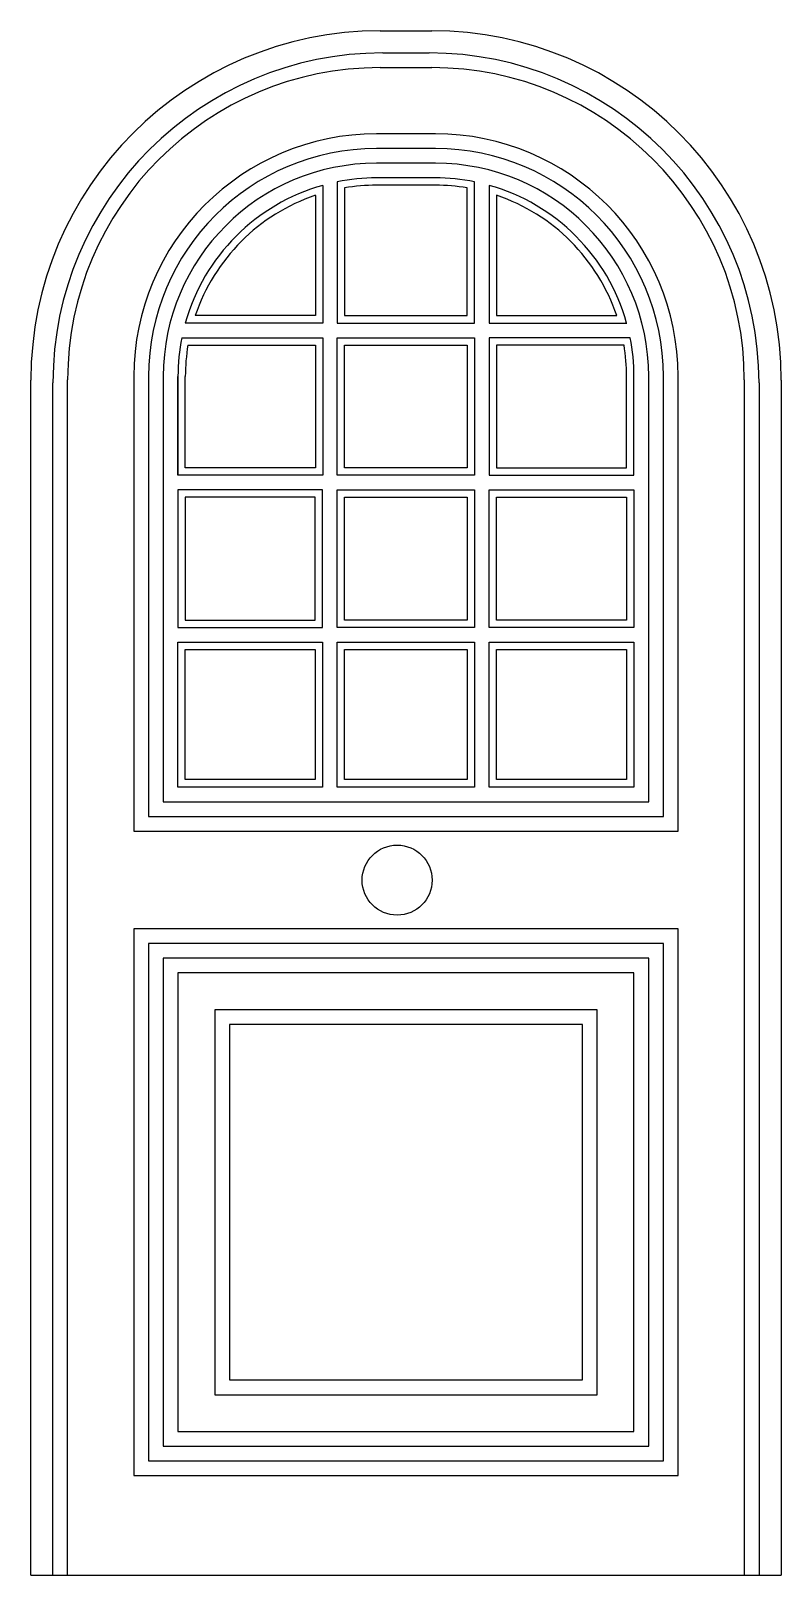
# Model space of a CAD drawing. Header units: millimetres. Extents: x -4 to 1016, y 1 to 2101.
import ezdxf

# ---------------------------------------------------------------- set-up
doc = ezdxf.new("R2010")
doc.units = ezdxf.units.MM
doc.layers.add('ceco.net 283', color=7, linetype='Continuous', plot=False)

msp = doc.modelspace()

# ---------------------------------------------------------------- linework, layer by layer
at = {"layer": 'ceco.net 283', "linetype": 'ByBlock'}
for p, q in [((471, 2100.7), (541.3, 2100.7)), ((474.7, 2070.7), (537.5, 2070.7)), ((470.9, 2050.7), (541.3, 2050.7)), ((546.1, 1960.7), (466.1, 1960.7)), ((546.1, 1940.7), (466.1, 1940.7)), ((546.1, 1920.7), (466.1, 1920.7)), ((546.1, 1900.7), (466.1, 1900.7)), ((546.1, 1890.7), (466.1, 1890.7)), ((-3.9, 0.7), (-3.9, 1625.8)), ((26.1, 0.7), (26.1, 1622.1)), ((46.1, 0.7), (46.1, 1625.9)), ((136.1, 1630.7), (136.1, 1012.4)), ((156.1, 1630.7), (156.1, 1032.4)), ((176.1, 1630.7), (176.1, 1052.4)), ((196.1, 1630.7), (196.1, 1496.4)), ((196.1, 1496.4), (196.1, 1630.7)), ((206.1, 1506.4), (206.1, 1630.7)), ((806.1, 1506.4), (806.1, 1630.7)), ((816.1, 1496.4), (816.1, 1630.7)), ((836.1, 1052.4), (836.1, 1630.7)), ((856.1, 1032.4), (856.1, 1630.7)), ((876.1, 1012.4), (876.1, 1630.7)), ((966.1, 1625.9), (966.1, 0.7)), ((986.1, 1622.1), (986.1, 0.7)), ((1016.1, 1625.8), (1016.1, 0.7)), ((176.1, 1052.4), (836.1, 1052.4)), ((156.1, 1032.4), (856.1, 1032.4)), ((136.1, 1012.4), (876.1, 1012.4)), ((46.1, 0.7), (966.1, 0.7))]:
    msp.add_line(p, q, dxfattribs=at)
at = {"layer": 'ceco.net 283'}
msp.add_line((-3.9, 0.7), (1016.1, 0.7), dxfattribs=at)
for points in [[(392.9, 1890.5), (392.9, 1703.4), (206.1, 1703.4)], [(412.7, 1895.3), (412.7, 1703.4), (599.3, 1703.4), (599.3, 1895.4)], [(619.3, 1890.5), (619.3, 1703.4), (806.2, 1703.4)], [(382.9, 1877), (382.9, 1713.4), (219.6, 1713.4)], [(422.7, 1887), (422.7, 1713.4), (589.3, 1713.4), (589.3, 1887)], [(629.3, 1877), (629.3, 1713.4), (792.6, 1713.4)], [(201.3, 1683.4), (392.9, 1683.4), (392.9, 1496.4), (196.1, 1496.4)], [(810.9, 1683.4), (619.3, 1683.4), (619.3, 1496.4), (816.1, 1496.4)], [(209.7, 1673.4), (382.9, 1673.4), (382.9, 1506.4), (206.1, 1506.4)], [(802.6, 1673.4), (629.3, 1673.4), (629.3, 1506.4), (806.1, 1506.4)]]:
    msp.add_lwpolyline(points, dxfattribs=at)
for points in [[(412.7, 1683.4), (599.3, 1683.4), (599.3, 1496.4), (412.7, 1496.4)], [(422.7, 1673.4), (589.3, 1673.4), (589.3, 1506.4), (422.7, 1506.4)], [(392.7, 1476.4), (196.1, 1476.4), (196.1, 1289.4), (392.7, 1289.4)], [(412.7, 1476.4), (599.3, 1476.4), (599.3, 1289.4), (412.7, 1289.4)], [(619.3, 1476.4), (816.1, 1476.4), (816.1, 1289.4), (619.3, 1289.4)], [(382.7, 1466.4), (206.1, 1466.4), (206.1, 1299.4), (382.7, 1299.4)], [(422.7, 1466.4), (589.3, 1466.4), (589.3, 1299.4), (422.7, 1299.4)], [(629.3, 1466.4), (806.1, 1466.4), (806.1, 1299.4), (629.3, 1299.4)], [(196.1, 1269.4), (392.7, 1269.4), (392.7, 1072.4), (196.1, 1072.4)], [(412.7, 1269.4), (599.3, 1269.4), (599.3, 1072.4), (412.7, 1072.4)], [(619.3, 1269.4), (816.1, 1269.4), (816.1, 1072.4), (619.3, 1072.4)], [(206.1, 1259.4), (382.7, 1259.4), (382.7, 1082.4), (206.1, 1082.4)], [(422.7, 1259.4), (589.3, 1259.4), (589.3, 1082.4), (422.7, 1082.4)], [(629.3, 1259.4), (806.1, 1259.4), (806.1, 1082.4), (629.3, 1082.4)]]:
    msp.add_lwpolyline(points, close=True, dxfattribs=at)
at = {"layer": 'ceco.net 283', "linetype": 'ByBlock'}
for points in [[(136.1, 136), (876.1, 136), (876.1, 879.6), (136.1, 879.6)], [(156.1, 156), (856.1, 156), (856.1, 859.6), (156.1, 859.6)], [(176.1, 176), (836.1, 176), (836.1, 839.6), (176.1, 839.6)], [(196.1, 196), (816.1, 196), (816.1, 819.6), (196.1, 819.6)], [(246.1, 246), (766.1, 246), (766.1, 769.6), (246.1, 769.6)], [(266.1, 266), (746.1, 266), (746.1, 749.6), (266.1, 749.6)]]:
    msp.add_lwpolyline(points, close=True, dxfattribs=at)
msp.add_circle((494.1, 945.8), 47.6, dxfattribs=at)
for centre, radius, start, end in [((471, 1625.8), 474.9, 90, 180), ((541.3, 1625.8), 474.9, 0, 90), ((474.7, 1622.1), 448.6, 90, 180), ((537.5, 1622.1), 448.6, 0, 90), ((470.9, 1625.9), 424.8, 90, 180), ((541.3, 1625.9), 424.8, 0, 90), ((466.1, 1630.7), 330, 90, 180), ((546.1, 1630.7), 330, 0, 90), ((466.1, 1630.7), 310, 90, 180), ((546.1, 1630.7), 310, 0, 90), ((466.1, 1630.7), 290, 90, 180), ((546.1, 1630.7), 290, 0, 90), ((466.1, 1630.7), 270, 105.7304, 164.3793), ((466.1, 1630.7), 270, 90, 101.407), ((466.1, 1630.7), 260, 90, 99.609), ((546.1, 1630.7), 270, 78.6363, 90), ((546.1, 1630.7), 260, 80.4357, 90), ((546.1, 1630.7), 270, 15.6207, 74.2696), ((466.1, 1630.7), 260, 108.6629, 161.4528), ((546.1, 1630.7), 260, 18.5472, 71.3371), ((466.1, 1630.7), 270, 168.744, 180), ((546.1, 1630.7), 270, 0, 11.256), ((466.1, 1630.7), 260, 170.547, 180), ((546.1, 1630.7), 260, 0, 9.453)]:
    msp.add_arc(centre, radius, start, end, dxfattribs=at)

doc.saveas('drawing.dxf')
